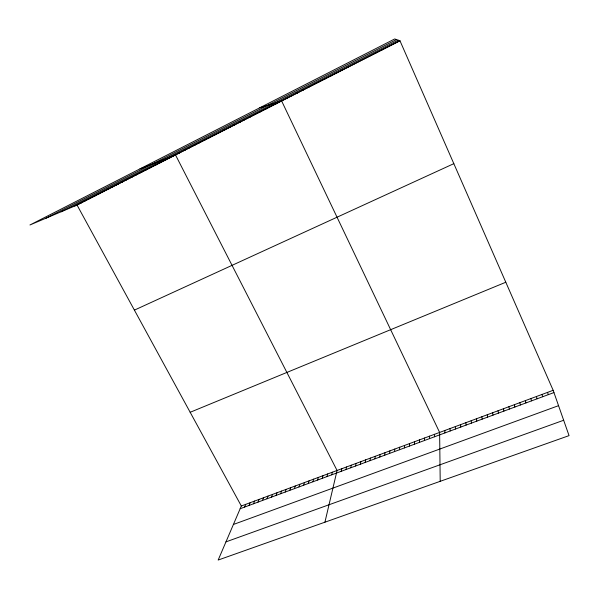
<?xml version="1.0" encoding="UTF-8"?>
<svg xmlns="http://www.w3.org/2000/svg" width="599" height="599" viewBox="0 0 599 599"><rect width="100%" height="100%" fill="white"/><g stroke="black" fill="none" stroke-linecap="round" stroke-linejoin="round"><path stroke-width="0.9" d="M434.567 436.761L434.575 434.297M429.505 438.633L429.543 436.162M424.459 440.505L424.526 438.019M419.427 442.361L419.532 439.876M414.418 444.218L414.553 441.725M409.424 446.068L409.589 443.567M404.445 447.91L404.639 445.401M399.481 449.744L399.713 447.228M394.539 451.579L394.793 449.055M389.612 453.398L389.897 450.867M384.7 455.218L385.015 452.679M379.803 457.03L380.148 454.484M374.922 458.841L375.303 456.281M370.055 460.638L370.467 458.078M365.21 462.435L365.652 459.867M360.381 464.218L360.845 461.649M355.566 466L356.061 463.424M350.767 467.782L351.291 465.191M345.982 469.549L346.536 466.958M341.213 471.316L341.797 468.71M324.92 522.201L337.072 470.462L175.522 154.969L139.934 168.888M331.726 474.827L332.37 472.214M327.002 476.572L327.675 473.951M322.299 478.316L322.996 475.688M317.605 480.054L318.331 477.418M312.933 481.783L313.689 479.14M308.275 483.505L309.054 480.862M303.626 485.227L304.434 482.577M298.998 486.942L299.837 484.284M294.386 488.649L295.247 485.984M289.781 490.349L290.672 487.683M285.199 492.049L286.112 489.368M280.632 493.741L281.567 491.06M276.072 495.425L277.038 492.737M271.534 497.11L272.523 494.415M267.004 498.787L268.023 496.084M262.489 500.457L263.538 497.747M257.997 502.119L259.067 499.409M253.512 503.781L254.605 501.056M249.042 505.436L250.165 502.711M244.587 507.083L245.732 504.351M553.162 390.301L241.322 505.99L218.171 560.05L569.05 435.63L553.162 390.301L399.997 40.837L394.734 38.95L29.95 224.977L77.039 205.038L399.997 40.837M45.891 218.231L396.531 39.594M61.053 211.806L398.23 40.208M74.68 206.041L399.735 40.747M134.401 310.125L453.825 163.662M79.233 203.72L81.569 202.739M88.39 199.063L90.674 198.104M83.8 201.399L86.114 200.425M92.995 196.727L95.248 195.783M102.242 192.024L104.443 191.103M97.607 194.376L99.838 193.447M106.892 189.658L109.07 188.752M116.243 184.904L118.362 184.028M111.556 187.285L113.705 186.394M120.946 182.515L123.035 181.654M190.168 412.284L505.796 282.241M125.655 180.112L127.722 179.266M130.387 177.708L132.424 176.877M139.904 172.871L141.888 172.07M135.142 175.29L137.149 174.474M144.688 170.438L146.643 169.652M149.488 167.997L151.412 167.226M154.302 165.549L156.197 164.792M159.139 163.093L161.004 162.351M163.991 160.622L165.826 159.896M168.858 158.143L170.663 157.44M178.652 153.164L180.396 152.49M183.571 150.663L185.286 150.005M188.513 148.155L190.197 147.504M193.47 145.632L195.124 145.003M198.441 143.101L200.066 142.487M203.435 140.563L205.03 139.964M208.452 138.017L210.009 137.433M213.476 135.456L215.004 134.895M240.147 508.723L553.955 392.57M218.523 132.888L220.02 132.342M233.408 524.469L558.545 405.665M223.592 130.312L225.052 129.781M228.676 127.729L230.106 127.213M225.95 541.878L563.659 420.258M233.782 125.131L235.175 124.637M238.904 122.533L240.266 122.046M244.048 119.912L245.373 119.456M249.206 117.292L250.502 116.842M254.38 114.656L255.646 114.229M259.584 112.013L260.812 111.601M264.803 109.362L265.993 108.966M270.037 106.697L271.197 106.323M275.293 104.024L276.416 103.672M259.689 107.82L281.657 101.006L439.621 432.426L440.205 481.319M286.023 98.565L287.078 98.251M291.503 95.78L292.522 95.481M296.999 92.987L297.98 92.703M302.517 90.179L303.461 89.917M308.066 87.364L308.964 87.117M313.621 84.534L314.49 84.309M319.207 81.696L320.038 81.494M324.815 78.843L325.609 78.664M330.446 75.983L331.195 75.818M336.091 73.108L336.803 72.966M341.767 70.225L342.441 70.105M347.457 67.328L348.094 67.23M353.178 64.422L353.769 64.34M358.921 61.502L359.467 61.442M364.679 58.575L365.188 58.537M370.467 55.632L370.938 55.617M376.277 52.675L376.704 52.682M382.102 49.71L382.491 49.739M77.039 205.038L241.322 505.99M547.561 392.382L548.317 394.659M541.975 394.449L542.694 396.733M536.419 396.516L537.093 398.807M530.879 398.567L531.515 400.873M525.353 400.619L525.959 402.932M519.85 402.655L520.419 404.984M514.369 404.692L514.893 407.028M508.91 406.721L509.397 409.065M503.467 408.735L503.916 411.094M498.039 410.749L498.458 413.108M492.633 412.756L493.014 415.122M487.249 414.755L487.593 417.136M481.881 416.747L482.188 419.135M476.534 418.731L476.804 421.127M471.203 420.708L471.443 423.111M465.895 422.677L466.097 425.088M460.601 424.639L460.766 427.065M455.33 426.593L455.465 429.026M450.074 428.547L450.171 430.981M444.84 430.486L444.9 432.935"/></g></svg>
